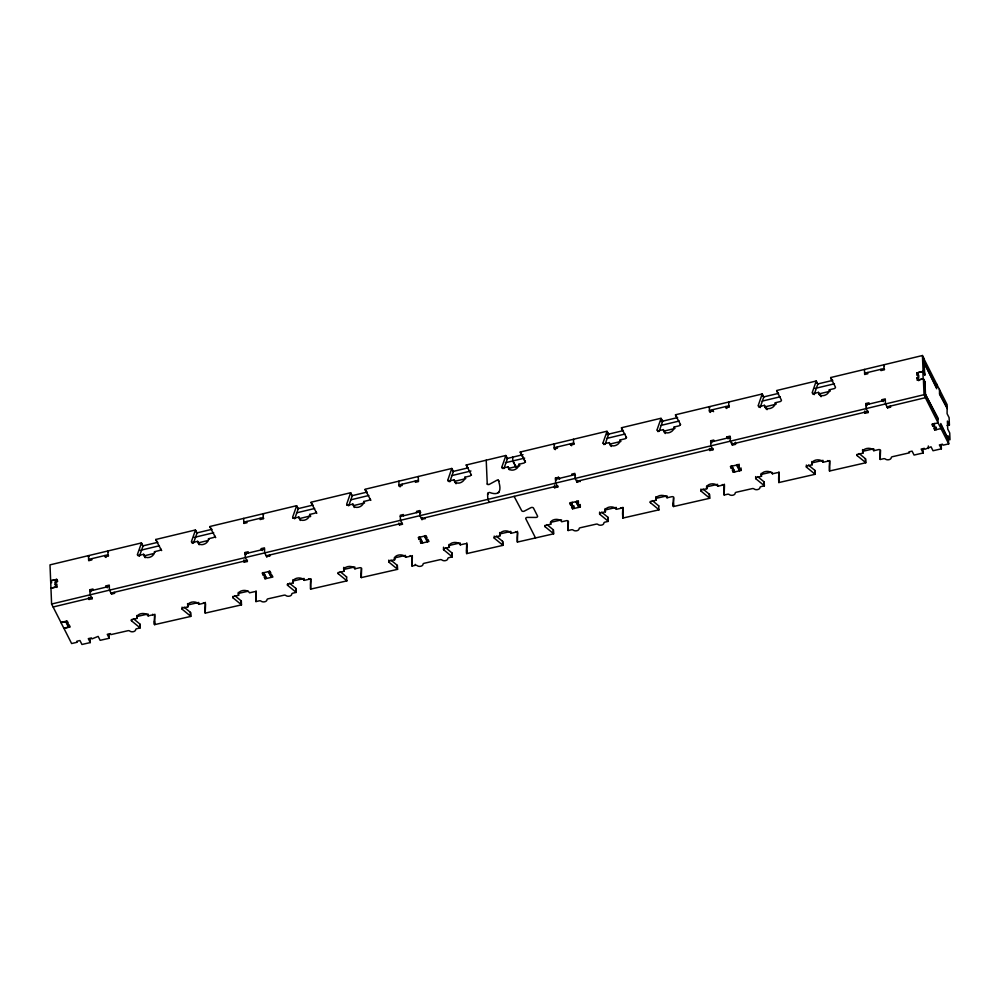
<?xml version="1.0" encoding="UTF-8"?>
<svg xmlns="http://www.w3.org/2000/svg" width="1000" height="1000" viewBox="0 0 1000 1000"><rect width="100%" height="100%" fill="white"/><g stroke="black" fill="none" stroke-linecap="round" stroke-linejoin="round"><path stroke-width="1.5" d="M312.587 505.163L311.012 502.238L350.637 492.725L346.637 504.325L347.388 505.213A1.6 1.175 -28.3 0 0 348.237 505.213L352.9 504.1L353.688 505.562A5.75 4.237 -28.3 0 0 354.425 507.512M350.637 492.725L352.188 495.938L348.7 505.85M365.525 490.35L366.7 492.55L365.05 489.275L451.812 468.45L447.812 480.05A1.638 1.212 -28.3 0 0 448.3 480.838L448.55 480.938A1.6 1.175 -28.3 0 0 449.412 480.938L454.062 479.825A5.75 4.237 -28.3 0 0 459.675 482.95A5.75 4.237 -28.3 0 0 464.925 477.212L469.588 476.1A1.6 1.175 -28.3 0 0 470.425 475.688L470.662 475.462A1.65 1.212 -28.3 0 0 471.062 474.7L471.475 475.2M677.025 417.725L675.45 414.8L762.212 393.975L758.213 405.575L758.95 406.463A1.6 1.175 -28.3 0 0 759.812 406.463L764.463 405.337L765.25 406.812A5.763 4.25 -28.3 0 0 765.987 408.75M778.188 393.45L776.612 390.525L816.237 381.012L812.237 392.6L812.987 393.5A1.6 1.175 -28.3 0 0 813.838 393.5L818.5 392.375A5.75 4.237 -28.3 0 0 824.1 395.5A5.75 4.237 -28.3 0 0 829.362 389.775L834.013 388.65A1.6 1.175 -28.3 0 0 834.85 388.25L835.1 388.025A1.65 1.212 -28.3 0 0 835.5 387.262L830.65 377.55L922.438 355.525L924.013 358.462L924.663 374.35L923.088 371.425L922.438 355.525M154.537 616.112L154.338 620.562A1.65 1.05 -2.3 0 0 154.412 620.862L154.575 624.65L190.775 616.413L190.625 612.625A1.65 1.05 -2.3 0 0 190.413 612.35L184.112 607.175M154.575 624.65A1.65 1.05 -2.3 0 1 154.5 624.362L154.875 615.45A1.638 1.037 -2.3 0 0 152.825 614.825L148.138 615.887A5.737 3.65 -2.3 0 0 140.938 613.7A5.737 3.65 -2.3 0 0 137.213 618.375L132.537 619.45A1.638 1.037 -2.3 0 0 131.475 620.788L139.875 627.688A1.65 1.05 -2.3 0 1 140.087 627.95L136.788 628.7A1.638 1.037 -2.3 0 0 135.65 629.688A3.275 2.087 -2.3 0 1 133.375 631.663A3.275 2.087 -2.3 0 1 129.762 631.025A1.638 1.037 -2.3 0 0 127.963 630.712L110.887 634.6L110.388 633.612L107.263 634.325L109.262 638.25L100.15 640.325L98.162 636.4L91.912 638.913L91.425 637.938L88.3 638.638L90.288 642.575L81.95 644.475L79.95 640.537L76.825 641.25L77.325 642.237L71.612 643.538L63.95 628.375L70.2 626.95L69.212 624.987L67.65 625.337M205.325 602.35L205.037 609.025A1.65 1.05 -2.3 0 0 205.113 609.325L205.263 613.112L241.475 604.875L241.325 601.075A1.65 1.05 -2.3 0 0 241.112 600.812L234.812 595.638M256.025 590.812L255.738 597.487A1.65 1.05 -2.3 0 0 255.812 597.788L255.963 601.575L259.262 600.825A1.638 1.037 -2.3 0 1 261.062 601.138A3.275 2.087 -2.3 0 0 264.662 601.788A3.275 2.087 -2.3 0 0 266.95 599.8A1.638 1.037 -2.3 0 1 268.087 598.812L284.037 595.188A1.638 1.037 -2.3 0 1 285.837 595.5A3.275 2.087 -2.3 0 0 289.45 596.138A3.275 2.087 -2.3 0 0 291.725 594.163A1.638 1.037 -2.3 0 1 292.863 593.175L296.15 592.425L296 588.638A1.65 1.05 -2.3 0 0 295.788 588.362L289.488 583.188M255.963 601.575A1.65 1.05 -2.3 0 1 255.888 601.275L256.275 592.375A1.638 1.037 -2.3 0 0 254.213 591.75L249.537 592.812A5.737 3.65 -2.3 0 0 242.325 590.625A5.737 3.65 -2.3 0 0 238.612 595.3L233.925 596.362A1.638 1.037 -2.3 0 0 232.862 597.7L241.275 604.6A1.65 1.05 -2.3 0 1 241.475 604.875M310.6 580.588L310.413 585.037A1.65 1.05 -2.3 0 0 310.487 585.337L310.637 589.125L346.85 580.887L346.488 576.825L340.188 571.65M361.3 569.05L361.112 573.5A1.65 1.05 -2.3 0 0 361.188 573.8L361.337 577.587L397.55 569.35L397.388 565.55A1.65 1.05 -2.3 0 0 397.188 565.288L390.887 560.112M361.337 577.587A1.65 1.05 -2.3 0 1 361.262 577.288L361.65 568.387A1.638 1.037 -2.3 0 0 359.588 567.762L354.913 568.825A5.737 3.65 -2.3 0 0 347.7 566.638A5.737 3.65 -2.3 0 0 343.988 571.312L339.3 572.375A1.638 1.037 -2.3 0 0 338.237 573.713L346.637 580.612A1.65 1.05 -2.3 0 1 346.85 580.887M412 557.513L411.8 561.962A1.65 1.05 -2.3 0 0 411.875 562.263L412.038 566.05L415.325 565.3A1.638 1.037 -2.3 0 1 417.137 565.612A3.275 2.087 -2.3 0 0 420.737 566.263A3.275 2.087 -2.3 0 0 423.013 564.275A1.638 1.037 -2.3 0 1 424.162 563.288L440.1 559.663A1.638 1.037 -2.3 0 1 441.912 559.975A3.275 2.087 -2.3 0 0 445.513 560.612A3.275 2.087 -2.3 0 0 447.788 558.638A1.638 1.037 -2.3 0 1 448.938 557.65L452.225 556.9L452.075 553.112A1.65 1.05 -2.3 0 0 451.863 552.837L445.562 547.663M466.775 542.837L466.475 549.513A1.65 1.05 -2.3 0 0 466.562 549.812L466.712 553.6L502.925 545.363L502.762 541.562A1.65 1.05 -2.3 0 0 502.562 541.3L496.25 536.125M466.712 553.6A1.65 1.05 -2.3 0 1 466.637 553.3L467.025 544.4A1.638 1.037 -2.3 0 0 464.963 543.775L460.288 544.837A5.737 3.65 -2.3 0 0 453.075 542.65A5.737 3.65 -2.3 0 0 449.363 547.325L444.675 548.4A1.638 1.037 -2.3 0 0 443.612 549.738L452.013 556.638A1.65 1.05 -2.3 0 1 452.225 556.9M517.463 531.3L517.175 537.975A1.65 1.05 -2.3 0 0 517.25 538.275L517.413 542.062L553.612 533.825L553.462 530.025A1.65 1.05 -2.3 0 0 553.25 529.763L546.95 524.587M568.062 521.987L567.875 526.438A1.65 1.05 -2.3 0 0 567.95 526.725L568.112 530.525L571.4 529.775A1.638 1.037 -2.3 0 1 573.2 530.087A3.275 2.087 -2.3 0 0 576.337 530.812A3.275 2.087 -2.3 0 0 578.913 529.375L579.175 528.438A1.638 1.037 -2.3 0 1 580.225 527.762L596.175 524.138A1.638 1.037 -2.3 0 1 597.975 524.45A3.275 2.087 -2.3 0 0 601.112 525.175A3.275 2.087 -2.3 0 0 603.688 523.725L603.95 522.8A1.638 1.037 -2.3 0 1 605 522.125L608.3 521.375L608.138 517.587A1.65 1.05 -2.3 0 0 607.938 517.312L601.625 512.137M568.112 530.525A1.65 1.05 -2.3 0 1 568.025 530.225L568.413 521.325A1.638 1.037 -2.3 0 0 566.362 520.7L561.675 521.763A5.737 3.65 -2.3 0 0 554.475 519.575A5.737 3.65 -2.3 0 0 550.75 524.25L546.075 525.312A1.638 1.037 -2.3 0 0 545.013 526.65L553.413 533.55A1.65 1.05 -2.3 0 1 553.612 533.825M622.837 507.312L622.55 513.987A1.65 1.05 -2.3 0 0 622.625 514.288L622.788 518.075L658.988 509.837L658.625 505.775L652.325 500.6M673.438 498L673.25 502.45A1.65 1.05 -2.3 0 0 673.325 502.75L673.487 506.538L709.688 498.288L709.538 494.5A1.65 1.05 -2.3 0 0 709.325 494.237L703.025 489.062M673.487 506.538A1.65 1.05 -2.3 0 1 673.4 506.238L673.787 497.337A1.638 1.037 -2.3 0 0 671.737 496.712L667.05 497.775A5.737 3.65 -2.3 0 0 659.85 495.588A5.737 3.65 -2.3 0 0 656.125 500.262L651.438 501.325A1.638 1.037 -2.3 0 0 650.375 502.663L658.787 509.562A1.65 1.05 -2.3 0 1 658.988 509.837M724.237 484.237L723.95 490.913A1.638 1.037 -2.3 0 0 724.025 491.2L724.175 495L727.475 494.25A1.638 1.037 -2.3 0 1 729.275 494.562A3.275 2.087 -2.3 0 0 732.875 495.2A3.275 2.087 -2.3 0 0 735.163 493.225A1.638 1.037 -2.3 0 1 736.3 492.238L752.25 488.612A1.638 1.037 -2.3 0 1 754.05 488.925A3.275 2.087 -2.3 0 0 757.663 489.562A3.275 2.087 -2.3 0 0 759.938 487.587A1.638 1.037 -2.3 0 1 761.075 486.6L764.362 485.85L764.212 482.062A1.65 1.05 -2.3 0 0 764 481.788L757.7 476.613M778.913 471.788L778.625 478.462A1.65 1.05 -2.3 0 0 778.7 478.762L778.85 482.55L815.062 474.312L814.912 470.513A1.638 1.05 -2.3 0 0 814.7 470.25L808.4 465.075M778.85 482.55A1.65 1.05 -2.3 0 1 778.775 482.25L779.163 473.35A1.638 1.037 -2.3 0 0 777.1 472.725L772.425 473.787A5.737 3.65 -2.3 0 0 765.212 471.6A5.737 3.65 -2.3 0 0 761.5 476.275L756.812 477.35A1.638 1.037 -2.3 0 0 755.75 478.675L764.163 485.588A1.65 1.05 -2.3 0 1 764.362 485.85M829.513 462.475L829.325 466.925A1.638 1.05 -2.3 0 0 829.4 467.225L829.55 471.012L865.763 462.762L865.6 458.975A1.638 1.05 -2.3 0 0 865.4 458.7L859.087 453.525M880.212 450.925L880.013 455.375A1.65 1.05 -2.3 0 0 880.088 455.675L880.25 459.462L883.538 458.725A1.638 1.037 -2.3 0 1 884.987 458.837L886.05 459.462A3.275 2.087 -2.3 0 0 889.412 459.55A3.275 2.087 -2.3 0 0 891.225 457.7A1.638 1.037 -2.3 0 1 892.375 456.712L909.45 452.825L908.95 451.838L912.075 451.138L914.062 455.062L923.162 452.987L923.012 449.2M489.4 502.287L487.825 499.363L487.612 494.137A1.625 1.2 -28.3 0 1 489.55 492.45C500.838 496.688 501.475 488.9 498.212 480.15M199.225 544.75A5.75 4.237 -28.3 0 1 198.475 542.8L197.688 541.337L193.038 542.45A1.6 1.175 -28.3 0 1 192.175 542.45L191.925 542.35A1.65 1.212 -28.3 0 1 191.438 541.562L195.413 530.25M196.988 533.175L193.5 543.088L193.038 542.45M608.562 434.425L605.075 444.338L604.612 443.7A1.6 1.175 -28.3 0 1 603.75 443.7L603.5 443.6A1.65 1.212 -28.3 0 1 603.013 442.812L606.987 431.5L608.138 433.787M662.588 421.463L659.112 431.375L658.637 430.737A1.6 1.175 -28.3 0 1 657.788 430.737L657.038 429.85L661.012 418.537L662.175 420.825M316.475 512.8L315.863 511.938A1.65 1.212 -28.3 0 1 315.462 512.712L315.225 512.925A1.6 1.175 -28.3 0 1 314.387 513.337L309.725 514.45A5.737 4.225 -28.3 0 1 304.488 520.175A5.737 4.225 -28.3 0 1 298.863 517.062L294.212 518.175A1.6 1.175 -28.3 0 1 293.35 518.175L292.6 517.288L296.588 505.975M66.638 621.013L66.737 623.538L68.3 623.188L67.3 621.213L61.062 622.638L51.6 604.038L50 564.862L141.412 542.938A1.638 1.212 -28.3 0 1 141.363 543.312L137.4 554.525A1.65 1.212 -28.3 0 0 137.9 555.312L138.15 555.413A1.6 1.175 -28.3 0 0 139.012 555.413L143.663 554.3L144.45 555.763A5.75 4.237 -28.3 0 0 145.188 557.712M139.475 556.05L142.938 546.237A1.638 1.212 -28.3 0 0 142.988 545.862L141.412 542.938M294.675 518.812L298.137 509A1.638 1.212 -28.3 0 0 298.188 508.625L296.613 505.7L209.85 526.512L211.425 529.438M449.875 481.575L453.375 471.562L451.812 468.45M471.287 474.787L466.213 465L505.838 455.487A1.638 1.212 -28.3 0 1 505.788 455.863L501.838 467.088A1.65 1.212 -28.3 0 0 502.325 467.875L502.587 467.975A1.6 1.175 -28.3 0 0 503.438 467.975L508.1 466.863A5.737 4.225 -28.3 0 0 513.7 469.975A5.737 4.225 -28.3 0 0 518.962 464.25L523.612 463.137A1.6 1.175 -28.3 0 0 524.45 462.725L524.7 462.5A1.638 1.212 -28.3 0 0 525.112 461.5L520.325 452.375A1.613 1.188 -28.3 0 1 520.25 452.038L607.013 431.213L608.587 434.137M503.9 468.612L507.362 458.8A1.638 1.212 -28.3 0 0 507.413 458.413L505.838 455.487M760.275 407.1L763.775 397.088L762.212 393.975M814.312 394.125L817.812 384.125L816.237 381.012M488.188 492.975L487.812 494.5M498.488 480.288A1.638 1.2 -28.3 0 0 496.838 480.288L488.888 484.588L487.238 484L486.225 460.2M514.1 496.362L521.7 510.7A1.638 1.037 -2.3 0 0 524.175 511.188L531.013 507.625A1.638 1.037 -2.3 0 1 533.5 508.1L537.525 516.038A1.638 1.037 -2.3 0 1 536 517.438L527.337 517.4A1.638 1.037 -2.3 0 0 525.8 518.8L535.513 537.938M497.7 492.887L498.713 492.388A1.625 1.2 -28.3 0 0 499.275 491.525M161.575 550.562L155.9 539.825A1.613 1.188 -28.3 0 1 155.812 539.475L195.438 529.975L197.013 532.9M142.675 545.938L157.75 542.325M196.925 532.913L212 529.3M297.875 508.7L312.95 505.075M352.125 495.675L367.2 492.062M452.863 471.512L467.825 467.925L466.213 465M506.712 458.587L523.025 454.675M606.775 434.575L623.35 430.6M661.025 421.562L677.6 417.587M763.487 396.975L778.55 393.363M817.738 383.963L832.8 380.35M418.413 480.3L399.025 484.95L400.075 486.9M139.825 550.45L159.412 545.75M194.075 537.438L213.663 532.737M296.525 512.85L314.613 508.512M350.775 499.825L368.862 495.487M451.525 475.662L470.962 470.988M505.375 462.738L524.663 458.113M606.925 438.375L625.013 434.025M661.175 425.35L679.262 421.012M762.138 401.125L780.212 396.788M814.875 388.475L834.463 383.775M143.675 554.3A5.737 4.225 -28.3 0 0 149.288 557.413A5.737 4.225 -28.3 0 0 154.525 551.7L159.188 550.575A1.6 1.175 -28.3 0 0 160.025 550.163L160.263 549.95A1.638 1.212 -28.3 0 0 160.688 548.938L161.475 550.4M197.7 541.337A5.737 4.225 -28.3 0 0 198.713 543.575A5.7 4.2 -28.3 0 0 203.3 544.45A5.737 4.225 -28.3 0 0 208.55 538.725L213.212 537.612A1.6 1.175 -28.3 0 0 214.05 537.2L214.288 536.987A1.638 1.212 -28.3 0 0 214.713 535.975L215.5 537.438M352.875 504.1A5.75 4.237 -28.3 0 0 358.5 507.225A5.75 4.237 -28.3 0 0 363.762 501.488L368.413 500.375A1.6 1.175 -28.3 0 0 369.25 499.963L369.5 499.738A1.65 1.212 -28.3 0 0 369.9 498.975L370.5 499.837M604.612 443.7L609.263 442.587A5.737 4.225 -28.3 0 0 614.875 445.7A5.737 4.225 -28.3 0 0 620.125 439.975L624.788 438.862A1.6 1.175 -28.3 0 0 625.625 438.45L625.862 438.225A1.638 1.212 -28.3 0 0 626.287 437.225L626.475 437.587M658.637 430.737L663.3 429.613A5.737 4.237 -28.3 0 0 668.9 432.738A5.737 4.237 -28.3 0 0 674.163 427.013L678.812 425.9A1.6 1.175 -28.3 0 0 679.65 425.487L679.9 425.262A1.65 1.212 -28.3 0 0 680.3 424.5L680.512 424.625M764.45 405.35A5.75 4.237 -28.3 0 0 770.075 408.475A5.75 4.237 -28.3 0 0 775.325 402.738L779.987 401.625A1.6 1.175 -28.3 0 0 780.825 401.213L781.062 400.988A1.65 1.212 -28.3 0 0 781.462 400.225L776.663 390.788M144.45 555.763L153.963 553.488M198.487 542.8L207.987 540.525M298.863 517.062L299.65 518.525L310.512 515.913L309.725 514.45M353.688 505.562L364.55 502.95L363.762 501.488M454.062 479.825L454.85 481.287L465.712 478.675M508.1 466.863L508.888 468.325L519.75 465.712M609.263 442.587L610.05 444.05L620.913 441.438M663.3 429.613L664.087 431.087L674.95 428.475M765.25 406.812L776.112 404.2M818.5 392.375L819.287 393.837L830.15 391.238M57.725 581.275L56.675 579.325L50.65 580.763L51.7 582.712M887.05 406.875L925.625 397.625L924.963 381.725L923.388 378.8L917.188 380.288L917.087 377.762L918.637 377.388L918.538 375.075L916.988 375.45L916.888 372.912L923.088 371.425M56.675 579.325L56.775 581.85L55.225 582.212L55.325 584.538L56.875 584.163L56.975 586.688L50.95 588.138M88.5 597.525L89.062 599.45L92.163 598.713L90.075 594.8L89.862 589.75L92.963 589L93.012 590.275M106.213 587.1L106.163 585.837L109.262 585.1L109.462 590.15L111.562 594.05L114.663 593.312L114.138 592.337M243.7 560.288L244.262 562.212L247.362 561.475L245.275 557.562L245.062 552.513L248.162 551.763L248.225 553.025M261.413 549.862L261.363 548.6L264.462 547.863L264.662 552.913L266.762 556.812L269.837 555.438M420.712 512.575L419.663 510.613L416.562 511.362L416.613 512.625M554.138 486.763L554.663 487.738L557.775 486.987L555.675 483.088L555.462 478.038L558.562 477.287L559.612 479.237M709.3 448.575L709.862 450.5L712.975 449.75L710.875 445.85L710.662 440.788L713.763 440.05L713.825 441.312M727.013 438.15L726.963 436.887L730.062 436.138L730.263 441.2L732.375 445.1L735.475 444.35L735.387 442.25M864.5 411.337L865.075 413.25L868.175 412.512L866.075 408.612L865.863 403.55L868.975 402.812L869.025 404.075M882.212 400.913L882.163 399.65L885.263 398.9L885.475 403.95L887.575 407.863L890.675 407.113L890.15 406.138M89.913 591.013L109.312 586.362M264.513 549.125L245.113 553.775L245.637 554.75M400.312 516.538L419.712 511.887L420.238 512.863M555.513 479.3L574.913 474.637L575.438 475.625M710.713 442.062L730.113 437.4L730.638 438.375M885.312 400.163L865.913 404.812L866.438 405.788M51.6 604.038L924.038 394.7L925.625 397.625M53.15 606.975L91.65 597.725M111.037 593.075L246.85 560.487M266.238 555.837L402.05 523.25M421.45 518.6L557.25 486.012M576.65 481.362L712.45 448.775M731.85 444.125L867.65 411.538M398.9 523.05L399.462 524.975L402.575 524.225L400.475 520.325L400.262 515.275L403.363 514.525L403.425 515.788M419.663 510.613L419.862 515.675L421.962 519.575L425.05 518.2M571.812 475.387L571.763 474.125L574.862 473.375L575.062 478.438L577.163 482.337L580.25 480.962M924.262 371.875L924.862 375.387L922.875 371.463L918.2 372.525L918.5 379.888L923.175 378.825L925.175 382.75L925.163 393.888L937.938 419.062M50.663 580.862L55.35 579.8L56.675 582.413M50.963 588.237L55.65 587.175L55.35 579.8M269.312 571.075L269.413 573.6L270.975 573.25L269.975 571.287L262.175 573.062L263.175 575.025L264.725 574.663M425.375 535.55L425.487 538.075L427.05 537.725L426.05 535.763L418.25 537.537L419.237 539.5L420.8 539.138M576.775 501.087L576.875 503.612L578.438 503.263L577.438 501.3L569.637 503.075L570.625 505.037L572.188 504.688L572.087 502.15M737.525 464.5L737.625 467.025L739.188 466.675L738.188 464.712L730.387 466.488L731.388 468.45L732.938 468.088M265.637 576.462L264.088 576.825L265.075 578.787L272.887 577.013L271.887 575.05L270.325 575.4M421.712 540.938L420.15 541.3L421.15 543.263L428.95 541.487L427.962 539.525L426.4 539.875M573.1 506.488L571.538 506.838L572.537 508.8L580.337 507.025L580.237 504.5M577.788 505.412L579.35 505.062L580.337 507.025M733.863 469.888L732.3 470.25L733.288 472.212L741.1 470.438L740.987 467.912M738.538 468.825L740.1 468.475L741.1 470.438M923.162 452.987L921.175 449.062L924.3 448.35L924.8 449.325L931.038 446.812L933.025 450.737L941.375 448.837L939.388 444.913L942.5 444.2L943 445.188L948.725 443.888L938.1 422.85L931.85 424.275L932.837 426.238L934.4 425.887L934.3 423.363M935.312 427.688L933.75 428.038L934.75 430L941 428.575L940.8 423.525L948.637 440.15L940.837 424.787M947.05 425.525L949.4 424.988L949.1 417.625L947.1 413.688L947.125 404.712L923.775 358.512L924.212 370.513M68.487 627.112L63.812 628.175L60.9 622.45L65.588 621.375L68.487 627.112L68.388 624.575M137.213 618.375L137.137 616.487L148.062 614M190.775 616.413A1.65 1.05 -2.3 0 0 190.575 616.15L182.162 609.237A1.638 1.037 -2.3 0 1 183.225 607.9L187.913 606.838L187.838 604.95L198.762 602.463M238.612 595.3L238.538 593.4L248.238 591.2M296.15 592.425A1.65 1.05 -2.3 0 0 295.95 592.163L287.538 585.262A1.638 1.037 -2.3 0 1 288.6 583.925L293.288 582.85L293.212 580.962L304.137 578.475L304.212 580.363L308.888 579.3A1.638 1.037 -2.3 0 1 310.95 579.925L310.562 588.825A1.65 1.05 -2.3 0 0 310.637 589.125M343.988 571.312L343.9 569.425L354.825 566.938M397.55 569.35A1.65 1.05 -2.3 0 0 397.337 569.075L388.938 562.175A1.638 1.037 -2.3 0 1 390 560.837L394.675 559.775L394.6 557.875L405.525 555.388M449.363 547.325L449.275 545.438L460.2 542.95M502.925 545.363A1.65 1.05 -2.3 0 0 502.713 545.087L494.312 538.188A1.638 1.037 -2.3 0 1 495.375 536.85L500.05 535.788L499.975 533.9L510.9 531.413M550.75 524.25L550.675 522.35L561.6 519.862M608.3 521.375A1.65 1.05 -2.3 0 0 608.088 521.112L599.688 514.212A1.638 1.037 -2.3 0 1 600.75 512.875L605.425 511.8L605.35 509.913L616.275 507.425L616.35 509.312L621.038 508.25A1.638 1.037 -2.3 0 1 623.1 508.875L622.712 517.775A1.65 1.05 -2.3 0 0 622.788 518.075M656.125 500.262L656.05 498.363L666.975 495.887M709.688 498.288A1.65 1.05 -2.3 0 0 709.488 498.025L701.075 491.125A1.638 1.037 -2.3 0 1 702.138 489.787L706.825 488.725L706.75 486.825L717.675 484.338M761.5 476.275L761.425 474.387L771.137 472.175M815.062 474.312A1.638 1.05 -2.3 0 0 814.85 474.038L806.45 467.137A1.638 1.037 -2.3 0 1 807.513 465.8L812.2 464.738L812.113 462.837L823.037 460.363L823.125 462.25L827.8 461.188A1.638 1.037 -2.3 0 1 829.862 461.812L829.475 470.712A1.638 1.05 -2.3 0 0 829.55 471.012M865.763 462.762A1.638 1.05 -2.3 0 0 865.55 462.5L857.15 455.6A1.638 1.037 -2.3 0 1 858.213 454.263L862.887 453.188L862.812 451.3L873.737 448.812M187.913 606.838A5.737 3.65 -2.3 0 1 191.625 602.163A5.737 3.65 -2.3 0 1 198.837 604.35L203.525 603.288A1.638 1.037 -2.3 0 1 205.575 603.913L205.188 612.812A1.65 1.05 -2.3 0 0 205.263 613.112M394.675 559.775A5.737 3.65 -2.3 0 1 398.4 555.1A5.737 3.65 -2.3 0 1 405.6 557.288L410.288 556.225A1.638 1.037 -2.3 0 1 412.35 556.85L411.962 565.75A1.65 1.05 -2.3 0 0 412.038 566.05M500.05 535.788A5.737 3.65 -2.3 0 1 503.775 531.112A5.737 3.65 -2.3 0 1 510.975 533.3L515.662 532.238A1.638 1.037 -2.3 0 1 517.725 532.863L517.337 541.763A1.65 1.05 -2.3 0 0 517.413 542.062M706.825 488.725A5.737 3.65 -2.3 0 1 710.537 484.05A5.737 3.65 -2.3 0 1 717.75 486.238L722.425 485.175A1.638 1.037 -2.3 0 1 724.488 485.8L724.1 494.7A1.638 1.037 -2.3 0 0 724.175 495M862.887 453.188A5.737 3.65 -2.3 0 1 866.612 448.512A5.737 3.65 -2.3 0 1 873.812 450.7L878.5 449.637A1.638 1.037 -2.3 0 1 880.55 450.262L880.163 459.162A1.65 1.05 -2.3 0 0 880.25 459.462M133.412 618.713L139.725 623.888A1.65 1.05 -2.3 0 1 139.925 624.163L140.087 627.95M916.888 372.912L918.462 375.85M917.087 377.762L918.662 380.688M884.388 365.763L883.863 364.787L884.075 369.837L880.975 370.588L880.913 369.325M884.55 369.55L884.025 368.575L864.625 373.237L865.15 374.212M882.163 399.65L883.213 401.6M865.863 403.55L866.912 405.5M830.65 377.55L832.225 380.487M831.125 378.638L832.3 380.825M829.362 389.775L829.75 390.5M816.188 381.388L817.375 383.587M813.838 393.5L814.425 394.6M812.438 392.975L813.225 394.438M775.325 402.738L775.725 403.475M762.163 394.35L763.337 396.55M759.812 406.463L760.4 407.562M758.4 405.938L759.188 407.4M729.35 406.788L728.825 405.812L709.425 410.475L710.475 412.425M726.762 408.512L725.713 406.562L725.775 407.825L728.875 407.075L728.662 402.025M734.95 443.375L735.475 444.35M713.575 411.675L712.525 409.725L712.575 410.988L709.475 411.737L709.262 406.675L709.788 407.663M726.963 436.887L728.012 438.837M710.662 440.788L711.712 442.75M674.163 427.013L674.55 427.75M662.613 421.175L661.038 418.25L621.413 427.762L623.075 431.037A1.65 1.212 -28.3 0 1 623 430.688M657.237 430.213L658.025 431.675M620.125 439.975L620.525 440.712M603.2 443.175L603.987 444.637M574.15 444.038L573.625 443.062L554.225 447.713L555.275 449.663M571.562 445.75L570.513 443.8L570.562 445.062L573.675 444.312L573.462 439.263M579.75 480.613L580.275 481.587M554.587 444.9L554.062 443.925L554.275 448.975L557.375 448.225L557.325 446.962M555.462 478.038L556.512 479.988M520.25 452.038L521.825 454.963A1.613 1.188 -28.3 0 0 521.9 455.312L525.325 461.825M520.725 453.113L521.9 455.312M525.112 461.5L525.5 462.225M518.962 464.25L519.55 465.35M505.788 455.863L506.975 458.062M502.038 467.45L502.625 468.55M499.075 481.375L498.825 480.737M466.688 466.075L467.837 468.188M464.925 477.212L465.525 478.312M451.763 468.837L452.938 471.025M449.412 480.938L449.8 481.675M448 480.412L448.6 481.512M424.55 517.85L425.075 518.825M350.588 493.113L351.775 495.3M346.838 504.688L347.225 505.425M296.562 506.075L297.738 508.263M292.8 517.65L293.2 518.387M269.337 555.1L269.862 556.075M261.363 548.6L262.413 550.55M244.35 523.162L243.812 522.188L263.212 517.537L263.738 518.513M245.062 552.513L246.112 554.462M208.55 538.725L208.95 539.462M195.387 530.35L196.575 532.537M191.637 541.925L192.425 543.387M155.812 539.475L157.475 542.75A1.613 1.188 -28.3 0 1 157.387 542.4M154.525 551.7L154.925 552.425M141.363 543.312L142.537 545.5M139.012 555.413L139.4 556.15M137.6 554.888L138 555.625M105.962 557.475L104.913 555.513L104.963 556.775L108.075 556.038L107.863 550.988L108.387 551.962M106.163 585.837L107.212 587.788M88.987 556.613L88.462 555.638L88.675 560.688L91.775 559.95L91.725 558.688M89.138 560.4L88.612 559.425L108.012 554.775L108.537 555.75M89.862 589.75L90.913 591.7M55.325 584.538L56.9 587.463M263.587 514.725L263.062 513.75L263.275 518.8L260.163 519.538L260.113 518.275M680.525 424.575L675.5 415.062M621.5 428.1L626.487 437.55M370.8 500.363L365.087 489.538M316.775 513.325L311.062 502.5M215.6 537.6L209.887 526.775M512.85 460.938L516.237 467.512L512.85 460.938L512.7 457.15M947.35 408.562L939.613 394.462L939.4 389.412M949.4 424.988L947.4 421.062L947.725 429.05L949.725 432.975L950 439.738L948.012 435.8L948.725 443.888M925.163 393.888L937.887 417.8L938.1 422.85L925.375 397.688M933.413 423.925L936.325 429.65L936.213 427.125M736.625 465.062L739.538 470.788L739.438 468.263M731.95 466.125L734.85 471.85M575.875 501.65L578.787 507.375L578.675 504.85M571.2 502.713L574.1 508.45L574 505.925M424.487 536.112L427.388 541.838L427.287 539.312M419.8 537.175L422.713 542.9M268.412 571.638L271.325 577.362L271.212 574.837M263.738 572.7L266.637 578.438M936.65 387.475L923.925 362.312L936.7 388.738L936.5 383.688M939.538 393.212L947.275 408.512M941.225 445.05L941.375 448.837M934.65 427.475L934.75 430M932.738 423.713L932.837 426.238M928.312 445.975L928.413 448.512M923.388 378.8L924.038 394.7M922.875 371.463L923.175 378.825M887.525 406.587L887.575 407.863M873.763 449.438L873.812 450.7M867.725 372.488L867.775 373.75L864.675 374.5L864.475 369.438M868.125 411.25L868.175 412.512M864.987 411.15L865.075 413.25M865.4 458.7L865.525 461.863M857.087 454.325L857.15 455.6M829.812 460.55L829.837 461.175M827.775 460.55L827.8 461.188M814.7 470.25L814.825 473.413M806.363 465.037L806.45 467.137M778.65 479.1L778.775 482.25M772.375 472.525L772.425 473.787M764 481.788L764.137 484.95M755.662 476.575L755.75 478.675M739.087 464.137L739.188 466.675M738.388 465.037L738.487 467.562M732.288 442.987L732.375 445.1M733.188 469.688L733.288 472.212M731.275 465.925L731.388 468.45M724.438 484.538L724.463 485.163M722.4 484.538L722.425 485.175M717.725 485.6L717.75 486.238M712.925 448.488L712.975 449.75M709.788 448.387L709.862 450.5M709.325 494.237L709.45 497.4M700.987 489.025L701.075 491.125M673.275 503.088L673.4 506.238M667 496.512L667.05 497.775M650.325 501.4L650.375 502.663M623.038 507.612L623.062 508.25M621.013 507.625L621.038 508.25M607.938 517.312L608.062 520.475M599.6 512.1L599.688 514.212M578.325 500.737L578.438 503.263M577.087 480.225L577.163 482.337M572.438 506.275L572.537 508.8M570.525 502.512L570.625 505.037M567.9 527.062L568.025 530.225M558.562 477.287L558.625 478.55M557.725 485.725L557.775 486.987M554.55 485L554.663 487.738M553.25 529.763L553.387 532.925M544.95 525.388L545.013 526.65M515.638 531.6L515.662 532.238M510.938 532.35L510.975 533.3M502.562 541.3L502.688 544.462M494.225 536.087L494.312 538.188M466.512 550.15L466.637 553.3M460.238 543.9L460.288 544.837M451.863 552.837L451.987 556M443.512 547.2L443.612 549.738M421.875 517.475L421.962 519.575M421.05 540.737L421.15 543.263M418.263 476.5L418.475 481.562L415.363 482.3L415.312 481.037M419.137 536.975L419.237 539.5M415.288 564.35L415.325 565.3M412.3 555.588L412.325 556.213M410.262 555.588L410.288 556.225M405.562 556.337L405.6 557.288M402.125 484.2L402.175 485.462L399.075 486.213L398.862 481.163M399.438 524.338L399.462 524.975M397.188 565.288L397.312 568.45M388.85 560.075L388.938 562.175M361.138 574.138L361.262 577.288M354.875 567.875L354.913 568.825M338.188 572.45L338.237 573.713M310.9 578.663L310.925 579.3M308.863 578.675L308.888 579.3M295.788 588.362L295.925 591.525M287.488 584L287.538 585.262M266.712 555.55L266.762 556.812M264.975 576.263L265.075 578.787M263.062 572.5L263.175 575.025M255.763 598.112L255.888 601.275M246.925 521.438L246.975 522.712L243.875 523.45L243.663 518.4M247.312 560.2L247.362 561.475M244.175 560.112L244.262 562.212M241.112 600.812L241.238 603.975M232.812 596.438L232.862 597.7M203.487 602.65L203.525 603.288M198.8 603.4L198.837 604.35M190.413 612.35L190.55 615.513M182.075 607.137L182.162 609.237M154.825 614.188L154.85 614.825M154.362 621.2L154.5 624.362M152.8 614.2L152.825 614.825M148.1 614.95L148.138 615.887M139.725 623.888L139.85 627.05M131.412 619.525L131.475 620.788M111.512 592.788L111.562 594.05M109.1 634.462L109.262 638.25M92.112 597.45L92.163 598.713M88.975 597.35L89.062 599.45M90.138 638.775L90.288 642.575M346.488 576.825A1.65 1.05 -2.3 0 1 346.7 577.1M499.975 533.9A5.737 3.65 -2.3 0 1 499.712 532.537M449.275 545.438A5.737 3.65 -2.3 0 1 449.012 544.438M394.6 557.875A5.737 3.65 -2.3 0 1 394.462 557.562M343.9 569.425A5.737 3.65 -2.3 0 1 343.837 567.337M293.288 582.85A5.737 3.65 -2.3 0 1 297 578.175A5.737 3.65 -2.3 0 1 304.212 580.363M293.212 580.962A5.737 3.65 -2.3 0 1 292.95 579.612M238.538 593.4A5.737 3.65 -2.3 0 1 238.263 592.413M187.838 604.95A5.737 3.65 -2.3 0 1 187.575 603.587M137.137 616.487A5.737 3.65 -2.3 0 1 136.862 615.487M658.625 505.775A1.65 1.05 -2.3 0 1 658.838 506.037M862.812 451.3A5.737 3.65 -2.3 0 1 862.625 449.575M550.675 522.35A5.737 3.65 -2.3 0 1 550.538 522.038M605.425 511.8A5.737 3.65 -2.3 0 1 609.15 507.125A5.737 3.65 -2.3 0 1 616.35 509.312M605.35 509.913A5.737 3.65 -2.3 0 1 605.087 508.55M656.05 498.363A5.737 3.65 -2.3 0 1 655.863 496.65M706.75 486.825A5.737 3.65 -2.3 0 1 706.513 486.188M761.425 474.387A5.737 3.65 -2.3 0 1 761.15 473.387M812.2 464.738A5.737 3.65 -2.3 0 1 815.913 460.062A5.737 3.65 -2.3 0 1 823.125 462.25M812.113 462.837A5.737 3.65 -2.3 0 1 811.862 461.488M456.112 483.725A5.725 4.213 -28.3 0 1 455.6 483.237M455.2 482.65A5.725 4.213 -28.3 0 1 454.85 481.287M310.512 515.913A5.75 4.237 -28.3 0 1 310.475 516.663M300.375 520.475A5.75 4.237 -28.3 0 1 299.625 518.525M487.85 484.575A1.638 1.212 -28.3 0 1 487.238 484M821.175 396.675A5.763 4.25 -28.3 0 1 820.537 396.287M819.638 395.2A5.763 4.25 -28.3 0 1 819.275 393.825M767.138 409.637A5.763 4.25 -28.3 0 1 766.513 409.25M665.337 433.525A5.763 4.25 -28.3 0 1 664.075 431.075M611.312 446.488A5.763 4.25 -28.3 0 1 610.05 444.038M509.237 469.688A5.75 4.237 -28.3 0 1 508.888 468.325"/></g></svg>
